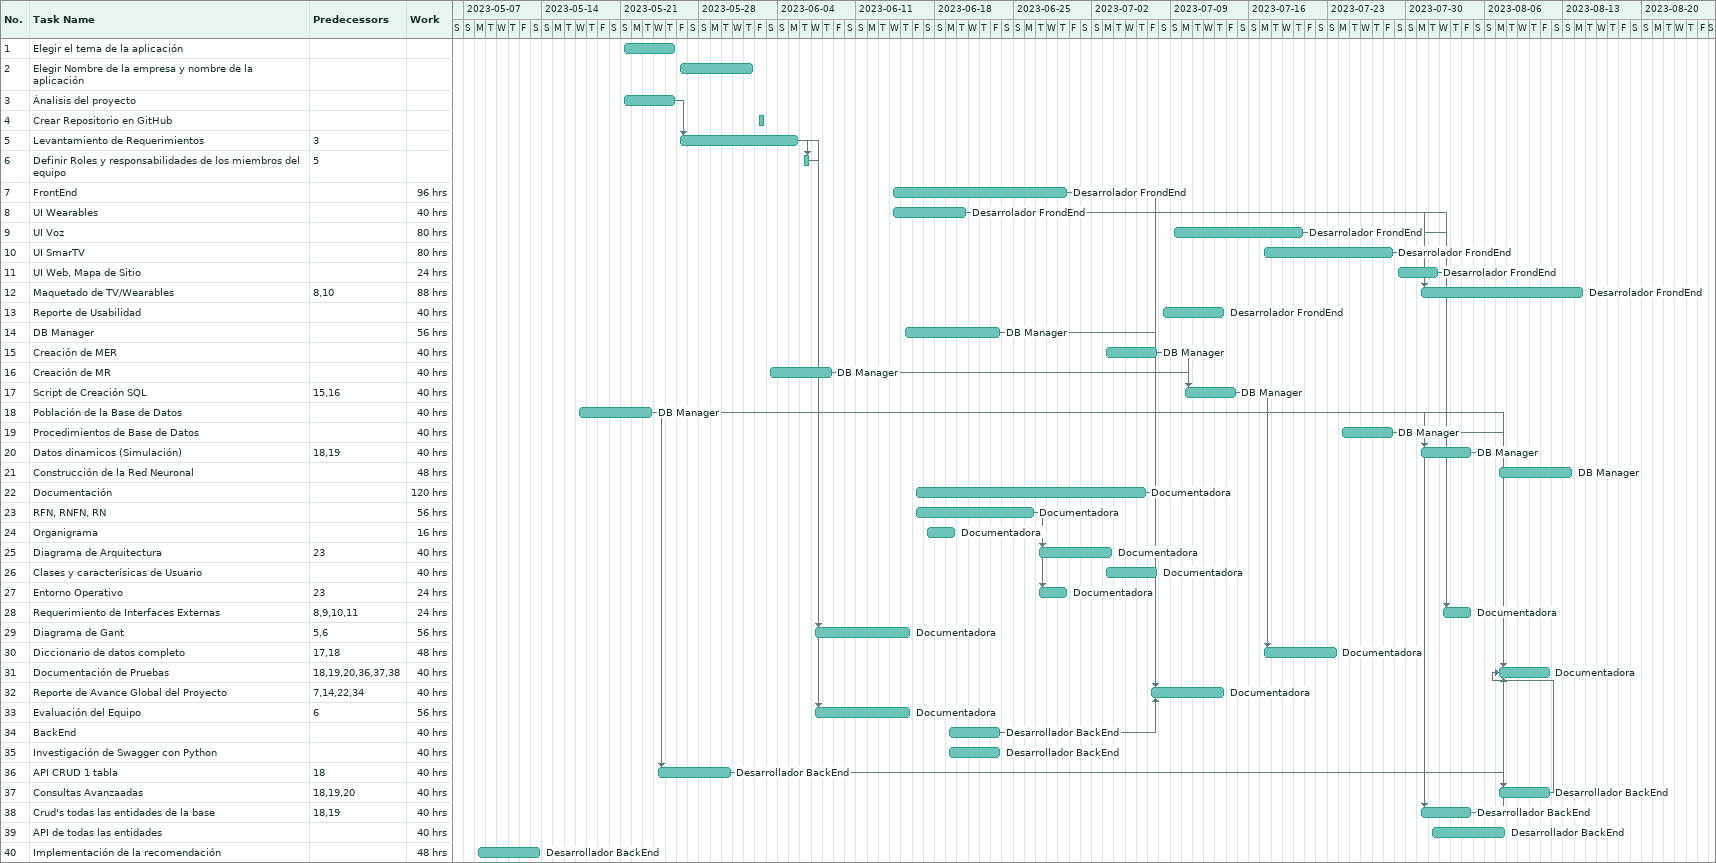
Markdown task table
| ID | Task | Start | Finish | Predecessors | Resources | Work (h) |
|---|---|---|---|---|---|---|
| 1 | Elegir el tema de la aplicación | 2023-05-21 | 2023-05-25 |  |  |  |
| 2 | Elegir Nombre de la empresa y nombre de la aplicación | 2023-05-26 | 2023-06-01 |  |  |  |
| 3 | Ánalisis del proyecto | 2023-05-21 | 2023-05-25 |  |  |  |
| 4 | Crear Repositorio en GitHub | 2023-06-02 | 2023-06-02 |  |  |  |
| 5 | Levantamiento de Requerimientos | 2023-05-26 | 2023-06-05 | 3 |  |  |
| 6 | Definir Roles y responsabilidades de los miembros del equipo | 2023-06-06 | 2023-06-06 | 5 |  |  |
| 7 | FrontEnd | 2023-06-14 | 2023-06-29 |  | Desarrolador FrondEnd | 96 |
| 8 | UI Wearables | 2023-06-14 | 2023-06-20 |  | Desarrolador FrondEnd | 40 |
| 9 | UI Voz | 2023-07-09 | 2023-07-20 |  | Desarrolador FrondEnd | 80 |
| 10 | UI SmarTV | 2023-07-17 | 2023-07-28 |  | Desarrolador FrondEnd | 80 |
| 11 | UI Web, Mapa de Sitio | 2023-07-29 | 2023-08-01 |  | Desarrolador FrondEnd | 24 |
| 12 | Maquetado de TV/Wearables | 2023-07-31 | 2023-08-14 | 8, 10 | Desarrolador FrondEnd | 88 |
| 13 | Reporte de Usabilidad | 2023-07-08 | 2023-07-13 |  | Desarrolador FrondEnd | 40 |
| 14 | DB Manager | 2023-06-15 | 2023-06-23 |  | DB Manager | 56 |
| 15 | Creación de MER | 2023-07-03 | 2023-07-07 |  | DB Manager | 40 |
| 16 | Creación de MR | 2023-06-03 | 2023-06-08 |  | DB Manager | 40 |
| 17 | Script de Creación SQL | 2023-07-10 | 2023-07-14 | 15, 16 | DB Manager | 40 |
| 18 | Población de la Base de Datos | 2023-05-17 | 2023-05-23 |  | DB Manager | 40 |
| 19 | Procedimientos de Base de Datos | 2023-07-24 | 2023-07-28 |  | DB Manager | 40 |
| 20 | Datos dinamicos (Simulación) | 2023-07-31 | 2023-08-04 | 18, 19 | DB Manager | 40 |
| 21 | Construcción de la Red Neuronal | 2023-08-07 | 2023-08-13 |  | DB Manager | 48 |
| 22 | Documentación | 2023-06-16 | 2023-07-06 |  | Documentadora | 120 |
| 23 | RFN, RNFN, RN | 2023-06-16 | 2023-06-26 |  | Documentadora | 56 |
| 24 | Organigrama | 2023-06-17 | 2023-06-19 |  | Documentadora | 16 |
| 25 | Diagrama de Arquitectura | 2023-06-27 | 2023-07-03 | 23 | Documentadora | 40 |
| 26 | Clases y caracterísicas de Usuario | 2023-07-03 | 2023-07-07 |  | Documentadora | 40 |
| 27 | Entorno Operativo | 2023-06-27 | 2023-06-29 | 23 | Documentadora | 24 |
| 28 | Requerimiento de Interfaces Externas | 2023-08-02 | 2023-08-04 | 8, 9, 10, 11 | Documentadora | 24 |
| 29 | Diagrama de Gant | 2023-06-07 | 2023-06-15 | 5, 6 | Documentadora | 56 |
| 30 | Diccionario de datos completo | 2023-07-17 | 2023-07-23 | 17, 18 | Documentadora | 48 |
| 31 | Documentación de Pruebas | 2023-08-07 | 2023-08-11 | 18, 19, 20, 36, 37, 38 | Documentadora | 40 |
| 32 | Reporte de Avance Global del Proyecto | 2023-07-07 | 2023-07-13 | 7, 14, 22, 34 | Documentadora | 40 |
| 33 | Evaluación del Equipo | 2023-06-07 | 2023-06-15 | 6 | Documentadora | 56 |
| 34 | BackEnd | 2023-06-19 | 2023-06-23 |  | Desarrollador BackEnd | 40 |
| 35 | Investigación de Swagger con Python | 2023-06-19 | 2023-06-23 |  | Desarrollador BackEnd | 40 |
| 36 | API CRUD 1 tabla | 2023-05-24 | 2023-05-30 | 18 | Desarrollador BackEnd | 40 |
| 37 | Consultas Avanzaadas | 2023-08-07 | 2023-08-11 | 18, 19, 20 | Desarrollador BackEnd | 40 |
| 38 | Crud's todas las entidades de la base | 2023-07-31 | 2023-08-04 | 18, 19 | Desarrollador BackEnd | 40 |
| 39 | API de todas las entidades | 2023-08-01 | 2023-08-07 |  | Desarrollador BackEnd | 40 |
| 40 | Implementación de la recomendación | 2023-05-08 | 2023-05-13 |  | Desarrollador BackEnd | 48 |
